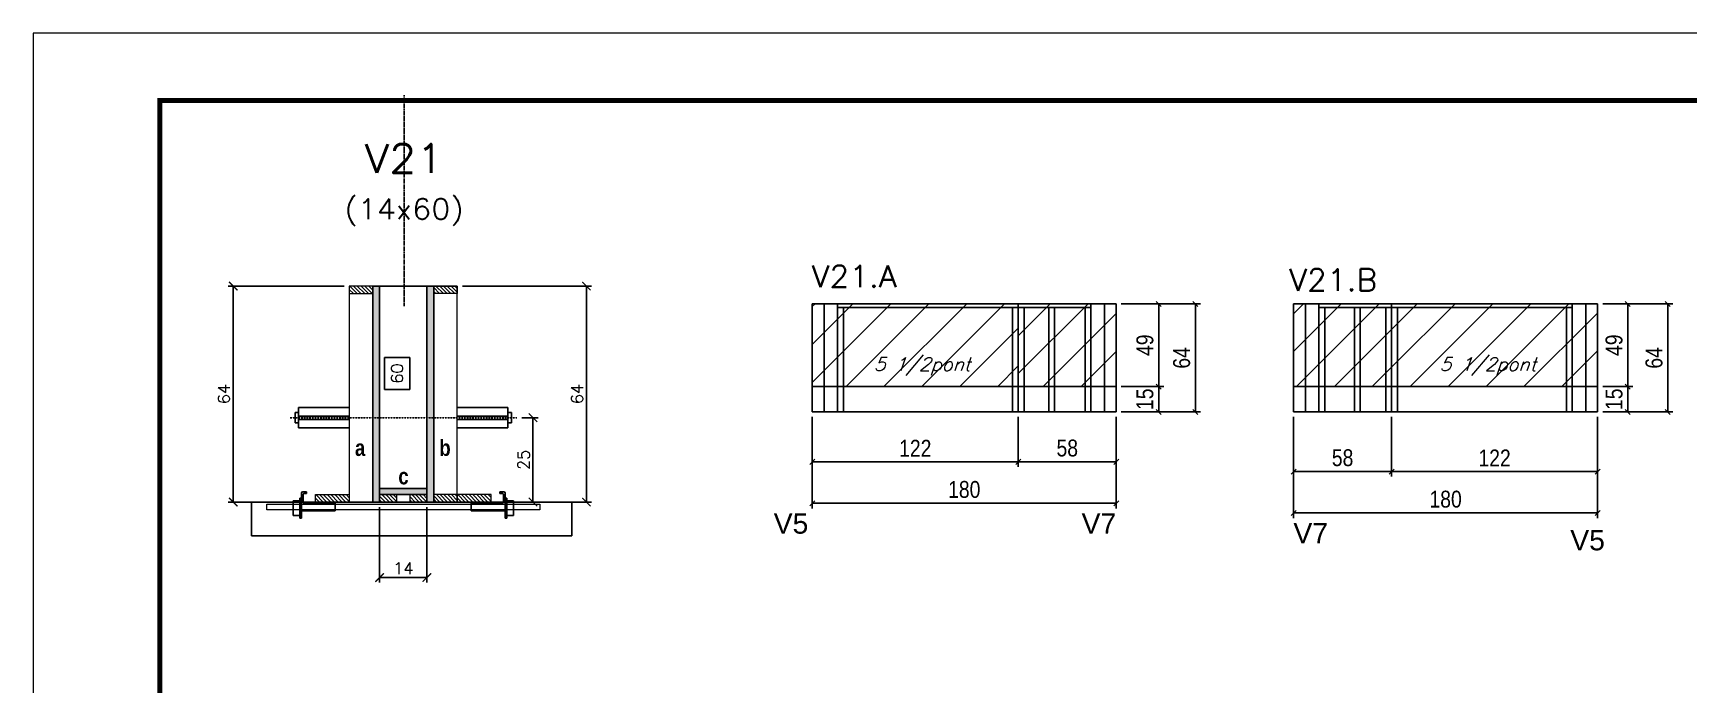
# Model space of a CAD drawing. Extents: x -10448 to -1189, y -11772 to 17235.
# Drawn here: x -7265 to -6284, y 9567 to 9953 of the extents above; entities that cross this region are included whole.
import ezdxf
from ezdxf.enums import TextEntityAlignment as Align

# ---------------------------------------------------------------- set-up
doc = ezdxf.new("R2010")
doc.units = 0
doc.linetypes.add('DASHED', pattern=[0.75, 0.5, -0.25])
doc.linetypes.add('HIDDEN', pattern=[0.375, 0.25, -0.125])
for name, color, linetype in [('5', 5, 'Continuous'), ('barrote', 251, 'Continuous'), ('COTA', 241, 'Continuous'), ('Cota Seção (2x)', 4, 'Continuous'), ('detalhes', 4, 'Continuous'), ('Painéis', 200, 'Continuous'), ('presilha', 1, 'Continuous'), ('SARR_2.2x7', 40, 'Continuous'), ('SARR_3.5x7', 81, 'Continuous'), ('TENSOR', 3, 'Continuous'), ('texto', 7, 'Continuous'), ('Texto de Titulo', 7, 'Continuous'), ('Texto Qtd Sarr', 242, 'Continuous')]:
    doc.layers.add(name, color=color, linetype=linetype)
for name, color, linetype, lineweight in [('CONCRETO', 251, 'Continuous', 25), ('Folhas', 255, 'Continuous', 9), ('Hachura', 251, 'Continuous', 9), ('Madeira', 126, 'Continuous', 18), ('SARRAFO DE PRESSAO', 251, 'DASHED', 9), ('SCO-___-LAJ', 2, 'Continuous', 0), ('Texto Seção', 7, 'Continuous', 15)]:
    doc.layers.add(name, color=color, linetype=linetype, lineweight=lineweight)
doc.styles.add('COTA TECNICA', font='techl___.ttf', dxfattribs={"height": 10})
doc.styles.add('REGUA-120', font='ROMANS.shx', dxfattribs={"height": 15})
doc.styles.add('Romans', font='romans.shx')
doc.styles.get("Standard").update_dxf_attribs({"font": 'arial.ttf'})
doc.styles.add('TECNICA', font='techb___.ttf', dxfattribs={"height": 10})
doc.dimstyles.new('Cota Seção (2x)', dxfattribs={"dimtxt": 7, "dimasz": 5, "dimexe": 3, "dimexo": 3, "dimgap": 2, "dimtad": 3, "dimdec": 1, "dimlfac": 0.5, "dimzin": 12, "dimdsep": 46, "dimtxsty": 'Romans', "dimblk": 'ARCHTICK', "dimcen": 0, "dimclrd": 4, "dimclre": 4, "dimclrt": 1, "dimadec": 1, "dimazin": 3, "dimtfac": 1, "dimtdec": 1, "dimtmove": 0, "dimatfit": 3, "dimldrblk": 'OBLIQUE', "dimfxl": 1, "dimtolj": 1, "dimtzin": 12, "dimarcsym": 0})
doc.dimstyles.new('Cota Seção interna', dxfattribs={"dimtxt": 7, "dimasz": 6, "dimexe": 0.18, "dimexo": 2, "dimgap": -4, "dimtad": 3, "dimdec": 1, "dimlfac": 0.5, "dimzin": 12, "dimdsep": 46, "dimtxsty": 'Romans', "dimblk": 'ARCHTICK', "dimcen": 0.09, "dimse1": 1, "dimse2": 1, "dimsd1": 1, "dimsd2": 1, "dimclrd": 180, "dimclre": 5, "dimclrt": 1, "dimadec": 0, "dimazin": 3, "dimtfac": 1, "dimtdec": 1, "dimtofl": 0, "dimtmove": 0, "dimatfit": 3, "dimldrblk": 'ARCHTICK', "dimfxl": 1, "dimtolj": 1, "dimtzin": 0, "dimarcsym": 0})
doc.dimstyles.new('PAINEL', dxfattribs={"dimtxt": 10, "dimasz": 3, "dimexe": 3, "dimexo": 3, "dimgap": 3, "dimtad": 1, "dimdec": 1, "dimzin": 12, "dimdsep": 46, "dimtxsty": 'COTA TECNICA', "dimblk1": 'OBLIQUE', "dimblk2": 'OBLIQUE', "dimsah": 1, "dimcen": 0.9, "dimclrd": 4, "dimclre": 4, "dimclrt": 240, "dimadec": 1, "dimazin": 3, "dimtfac": 1, "dimtdec": 1, "dimtmove": 0, "dimatfit": 3, "dimfxl": 1, "dimtolj": 1, "dimtzin": 12, "dimarcsym": 0})
pattern_1 = [(45, (-136499.044, -14900.686), (-11.2253202, 11.2253202), [])]

# ---------------------------------------------------------------- blocks, each defined once
blk = doc.blocks.new('9999999999')
at = {"layer": 'Folhas'}
blk.add_lwpolyline([(98138.98, 34190.21), (99623.98, 34190.21), (99623.98, 35240.21), (98138.98, 35240.21)], close=True, dxfattribs=at)
at = {"layer": 'Folhas', "color": 30, "const_width": 3}
blk.add_lwpolyline([(98213.98, 34230.21), (99583.98, 34230.21), (99583.98, 35200.21), (98213.98, 35200.21)], close=True, dxfattribs=at)
blk = doc.blocks.new('_ArchTick')
at = {"color": 0, "linetype": 'ByBlock', "const_width": 0.15}
blk.add_lwpolyline([(-0.5, -0.5), (0.5, 0.5)], dxfattribs=at)
blk = doc.blocks.new('*D825')
at = {"layer": 'COTA', "color": 4, "lineweight": -2, "transparency": 16777216}
for p, q in [((-7080.59, 9802.87), (-7149.26, 9802.87)), ((-7146.26, 9674.87), (-7146.26, 9802.87)), ((-7100.59, 9674.87), (-7149.26, 9674.87))]:
    blk.add_line(p, q, dxfattribs=at)
at = {"layer": 'Defpoints', "color": 0, "transparency": 16777216}
for p in [(-7146.26, 9802.87), (-7077.59, 9802.87), (-7097.59, 9674.87)]:
    blk.add_point(p, dxfattribs=at)
at = {"layer": 'COTA', "color": 4, "lineweight": -2, "transparency": 16777216, "xscale": 5, "yscale": 5, "zscale": 5}
for p, rotation in [((-7146.26, 9802.87), 90), ((-7146.26, 9674.87), 270)]:
    blk.add_blockref('_ArchTick', p, dxfattribs=dict(at, rotation=rotation))
at = {"layer": 'COTA', "color": 1, "transparency": 16777216, "insert": (-7151.76, 9738.87), "char_height": 7, "attachment_point": 5, "rotation": 90, "style": 'Romans'}
blk.add_mtext('\\A1;64', dxfattribs=at)
blk = doc.blocks.new('_Oblique')
at = {"color": 0, "linetype": 'ByBlock', "lineweight": -2}
blk.add_line((-0.5, -0.5), (0.5, 0.5), dxfattribs=at)
blk = doc.blocks.new('*D826')
at = {"layer": 'Cota Seção (2x)', "color": 180, "lineweight": -2, "transparency": 16777216}
for p, q in [((-7041.78, 9760.52), (-7056.78, 9760.52)), ((-7056.78, 9760.52), (-7056.78, 9741.52)), ((-7041.78, 9741.52), (-7041.78, 9760.52)), ((-7056.78, 9741.52), (-7041.78, 9741.52))]:
    blk.add_line(p, q, dxfattribs=at)
at = {"layer": 'Defpoints', "color": 0, "transparency": 16777216}
for p in [(-7059.59, 9802.87), (-7037.78, 9802.87), (-7059.59, 9682.87)]:
    blk.add_point(p, dxfattribs=at)
at = {"layer": 'Cota Seção (2x)', "color": 1, "transparency": 16777216, "insert": (-7049.28, 9751.02), "char_height": 7, "attachment_point": 5, "rotation": 90, "style": 'Romans'}
blk.add_mtext('\\A1;60', dxfattribs=at)
blk = doc.blocks.new('*D827')
at = {"layer": 'COTA', "color": 4, "lineweight": -2, "transparency": 16777216}
for p, q in [((-7010.59, 9802.87), (-6934.14, 9802.87)), ((-6937.14, 9802.87), (-6937.14, 9674.87)), ((-6990.59, 9674.87), (-6934.14, 9674.87))]:
    blk.add_line(p, q, dxfattribs=at)
at = {"layer": 'Defpoints', "color": 0, "transparency": 16777216}
for p in [(-7013.59, 9802.87), (-6993.59, 9674.87), (-6937.14, 9674.87)]:
    blk.add_point(p, dxfattribs=at)
at = {"layer": 'COTA', "color": 4, "lineweight": -2, "transparency": 16777216, "xscale": 5, "yscale": 5, "zscale": 5}
for p, rotation in [((-6937.14, 9802.87), 90), ((-6937.14, 9674.87), 270)]:
    blk.add_blockref('_ArchTick', p, dxfattribs=dict(at, rotation=rotation))
at = {"layer": 'COTA', "color": 1, "transparency": 16777216, "insert": (-6942.64, 9738.87), "char_height": 7, "attachment_point": 5, "rotation": 90, "style": 'Romans'}
blk.add_mtext('\\A1;64', dxfattribs=at)
blk = doc.blocks.new('PRESILHA METÁLICA 1')
at = {"layer": 'presilha'}
for p, q in [((6, 15.5), (7.5, 15.5)), ((6, -2.5), (6, 15.5)), ((7.5, 10.6), (7.5, 19.9)), ((7.5, 15.5), (7.5, -2.5)), ((12, 21), (8.6, 21)), ((9, 11.6), (9, 18.9)), ((12, 19.5), (9.6, 19.5)), ((12, 21), (12, 19.5)), ((0, 13), (6, 13)), ((0, 13), (0, 0)), ((6, 0), (0, 0)), ((6, 13), (6, 0)), ((37.5, 4.1), (7.5, 4.1)), ((37.5, 11), (9.6, 11)), ((37.5, 11), (37.5, 4.1)), ((7.5, -2.5), (6, -2.5))]:
    blk.add_line(p, q, dxfattribs=at)
for centre, radius, start, end in [((8.6, 19.9), 1.14, 90, 180), ((9.6, 18.9), 0.57, 90, 180), ((9.6, 11.6), 0.57, 180, 270)]:
    blk.add_arc(centre, radius, start, end, dxfattribs=at)
blk = doc.blocks.new('*D828')
at = {"layer": 'COTA', "color": 4, "lineweight": -2, "transparency": 16777216}
for p, q in [((-7059.59, 9671.87), (-7059.59, 9627.14)), ((-7031.59, 9671.87), (-7031.59, 9627.14)), ((-7059.59, 9630.14), (-7031.59, 9630.14))]:
    blk.add_line(p, q, dxfattribs=at)
at = {"layer": 'Defpoints', "color": 0, "transparency": 16777216}
for p in [(-7059.59, 9674.87), (-7031.59, 9674.87), (-7031.59, 9630.14)]:
    blk.add_point(p, dxfattribs=at)
at = {"layer": 'COTA', "color": 4, "lineweight": -2, "transparency": 16777216, "xscale": 5, "yscale": 5, "zscale": 5, "rotation": 180}
blk.add_blockref('_ArchTick', (-7059.59, 9630.14), dxfattribs=at)
at = {"layer": 'COTA', "color": 4, "lineweight": -2, "transparency": 16777216, "xscale": 5, "yscale": 5, "zscale": 5}
blk.add_blockref('_ArchTick', (-7031.59, 9630.14), dxfattribs=at)
at = {"layer": 'COTA', "color": 1, "transparency": 16777216, "insert": (-7045.59, 9635.64), "char_height": 7, "attachment_point": 5, "style": 'Romans'}
blk.add_mtext('\\A1;14', dxfattribs=at)
blk = doc.blocks.new('*D837')
at = {"layer": 'COTA', "color": 4, "lineweight": -2, "transparency": 16777216}
for p, q in [((-6975.29, 9724.86), (-6965.79, 9724.86)), ((-6968.79, 9724.86), (-6968.79, 9674.87)), ((-6990.59, 9674.87), (-6965.79, 9674.87))]:
    blk.add_line(p, q, dxfattribs=at)
at = {"layer": 'Defpoints', "color": 0, "transparency": 16777216}
for p in [(-6978.29, 9724.86), (-6993.59, 9674.87), (-6968.79, 9674.87)]:
    blk.add_point(p, dxfattribs=at)
at = {"layer": 'COTA', "color": 4, "lineweight": -2, "transparency": 16777216, "xscale": 5, "yscale": 5, "zscale": 5}
for p, rotation in [((-6968.79, 9724.86), 90), ((-6968.79, 9674.87), 270)]:
    blk.add_blockref('_ArchTick', p, dxfattribs=dict(at, rotation=rotation))
at = {"layer": 'COTA', "color": 1, "transparency": 16777216, "insert": (-6974.29, 9699.86), "char_height": 7, "attachment_point": 5, "rotation": 90, "style": 'Romans'}
blk.add_mtext('\\A1;25', dxfattribs=at)
blk = doc.blocks.new('titulo1')
at = {"layer": 'Defpoints', "color": 252, "linetype": 'HIDDEN', "ltscale": 2}
blk.add_line((0, 0), (0, 125), dxfattribs=at)
at = {"layer": 'Defpoints', "style": 'Romans', "oblique": 15}
blk.add_attdef('FOLHA', text='', height=10, dxfattribs=at).set_placement((0, 15.58), align=Align.MIDDLE_CENTER)
at = {"layer": 'Texto Qtd Sarr', "color": 3, "style": 'Romans', "oblique": 15}
for tag, height, p in [('TITULO', 17, (0, 71.45)), ('SEÇÃO', 12, (0, 41.55))]:
    blk.add_attdef(tag, text='', height=height, dxfattribs=at).set_placement(p, align=Align.MIDDLE_CENTER)
blk = doc.blocks.new('*D829')
at = {"layer": 'COTA', "color": 4, "linetype": 'ByBlock', "lineweight": -2, "transparency": 16777216}
for p, q in [((-6803.39, 9725.3), (-6803.39, 9695.69)), ((-6681.39, 9725.3), (-6681.39, 9695.69)), ((-6803.39, 9698.69), (-6681.39, 9698.69))]:
    blk.add_line(p, q, dxfattribs=at)
at = {"layer": 'Defpoints', "color": 0, "linetype": 'ByBlock', "transparency": 16777216}
for p in [(-6803.39, 9728.3), (-6681.39, 9728.3), (-6681.39, 9698.69)]:
    blk.add_point(p, dxfattribs=at)
at = {"layer": 'COTA', "color": 4, "linetype": 'ByBlock', "lineweight": -2, "transparency": 16777216, "xscale": 3, "yscale": 3, "zscale": 3, "rotation": 180}
blk.add_blockref('_Oblique', (-6803.39, 9698.69), dxfattribs=at)
at = {"layer": 'COTA', "color": 4, "linetype": 'ByBlock', "lineweight": -2, "transparency": 16777216, "xscale": 3, "yscale": 3, "zscale": 3}
blk.add_blockref('_Oblique', (-6681.39, 9698.69), dxfattribs=at)
at = {"layer": 'COTA', "color": 240, "linetype": 'ByBlock', "transparency": 16777216, "insert": (-6742.39, 9706.75), "char_height": 10, "attachment_point": 5, "style": 'COTA TECNICA'}
blk.add_mtext('\\A1;122', dxfattribs=at)
blk = doc.blocks.new('*D830')
at = {"layer": 'COTA', "color": 4, "linetype": 'ByBlock', "lineweight": -2, "transparency": 16777216}
for p, q in [((-6681.39, 9725.3), (-6681.39, 9695.69)), ((-6623.39, 9725.3), (-6623.39, 9695.69)), ((-6681.39, 9698.69), (-6623.39, 9698.69))]:
    blk.add_line(p, q, dxfattribs=at)
at = {"layer": 'Defpoints', "color": 0, "linetype": 'ByBlock', "transparency": 16777216}
for p in [(-6681.39, 9728.3), (-6623.39, 9728.3), (-6623.39, 9698.69)]:
    blk.add_point(p, dxfattribs=at)
at = {"layer": 'COTA', "color": 4, "linetype": 'ByBlock', "lineweight": -2, "transparency": 16777216, "xscale": 3, "yscale": 3, "zscale": 3, "rotation": 180}
blk.add_blockref('_Oblique', (-6681.39, 9698.69), dxfattribs=at)
at = {"layer": 'COTA', "color": 4, "linetype": 'ByBlock', "lineweight": -2, "transparency": 16777216, "xscale": 3, "yscale": 3, "zscale": 3}
blk.add_blockref('_Oblique', (-6623.39, 9698.69), dxfattribs=at)
at = {"layer": 'COTA', "color": 240, "linetype": 'ByBlock', "transparency": 16777216, "insert": (-6652.39, 9706.82), "char_height": 10, "attachment_point": 5, "style": 'COTA TECNICA'}
blk.add_mtext('\\A1;58', dxfattribs=at)
blk = doc.blocks.new('*D831')
at = {"layer": 'COTA', "color": 4, "linetype": 'ByBlock', "lineweight": -2, "transparency": 16777216}
for p, q in [((-6803.39, 9725.3), (-6803.39, 9671.14)), ((-6623.39, 9725.3), (-6623.39, 9671.14)), ((-6803.39, 9674.14), (-6623.39, 9674.14))]:
    blk.add_line(p, q, dxfattribs=at)
at = {"layer": 'Defpoints', "color": 0, "linetype": 'ByBlock', "transparency": 16777216}
for p in [(-6803.39, 9728.3), (-6623.39, 9728.3), (-6623.39, 9674.14)]:
    blk.add_point(p, dxfattribs=at)
at = {"layer": 'COTA', "color": 4, "linetype": 'ByBlock', "lineweight": -2, "transparency": 16777216, "xscale": 3, "yscale": 3, "zscale": 3, "rotation": 180}
blk.add_blockref('_Oblique', (-6803.39, 9674.14), dxfattribs=at)
at = {"layer": 'COTA', "color": 4, "linetype": 'ByBlock', "lineweight": -2, "transparency": 16777216, "xscale": 3, "yscale": 3, "zscale": 3}
blk.add_blockref('_Oblique', (-6623.39, 9674.14), dxfattribs=at)
at = {"layer": 'COTA', "color": 240, "linetype": 'ByBlock', "transparency": 16777216, "insert": (-6713.39, 9682.27), "char_height": 10, "attachment_point": 5, "style": 'COTA TECNICA'}
blk.add_mtext('\\A1;180', dxfattribs=at)
blk = doc.blocks.new('*D832')
at = {"layer": 'COTA', "color": 4, "linetype": 'ByBlock', "lineweight": -2, "transparency": 16777216}
for p, q in [((-6620.39, 9792.3), (-6595.27, 9792.3)), ((-6598.27, 9743.3), (-6598.27, 9792.3)), ((-6620.39, 9743.3), (-6595.27, 9743.3))]:
    blk.add_line(p, q, dxfattribs=at)
at = {"layer": 'Defpoints', "color": 0, "linetype": 'ByBlock', "transparency": 16777216}
for p in [(-6623.39, 9792.3), (-6598.27, 9792.3), (-6623.39, 9743.3)]:
    blk.add_point(p, dxfattribs=at)
at = {"layer": 'COTA', "color": 4, "linetype": 'ByBlock', "lineweight": -2, "transparency": 16777216, "xscale": 3, "yscale": 3, "zscale": 3}
for p, rotation in [((-6598.27, 9792.3), 90), ((-6598.27, 9743.3), 270)]:
    blk.add_blockref('_Oblique', p, dxfattribs=dict(at, rotation=rotation))
at = {"layer": 'COTA', "color": 240, "linetype": 'ByBlock', "transparency": 16777216, "insert": (-6606.37, 9767.8), "char_height": 10, "attachment_point": 5, "rotation": 90, "style": 'COTA TECNICA'}
blk.add_mtext('\\A1;49', dxfattribs=at)
blk = doc.blocks.new('*D833')
at = {"layer": 'COTA', "color": 4, "linetype": 'ByBlock', "lineweight": -2, "transparency": 16777216}
for p, q in [((-6460.35, 9725.3), (-6460.35, 9689.95)), ((-6338.35, 9725.3), (-6338.35, 9689.95)), ((-6338.35, 9692.95), (-6460.35, 9692.95))]:
    blk.add_line(p, q, dxfattribs=at)
at = {"layer": 'Defpoints', "color": 0, "linetype": 'ByBlock', "transparency": 16777216}
for p in [(-6460.35, 9728.3), (-6338.35, 9728.3), (-6460.35, 9692.95)]:
    blk.add_point(p, dxfattribs=at)
at = {"layer": 'COTA', "color": 4, "linetype": 'ByBlock', "lineweight": -2, "transparency": 16777216, "xscale": 3, "yscale": 3, "zscale": 3, "rotation": 180}
blk.add_blockref('_Oblique', (-6460.35, 9692.95), dxfattribs=at)
at = {"layer": 'COTA', "color": 4, "linetype": 'ByBlock', "lineweight": -2, "transparency": 16777216, "xscale": 3, "yscale": 3, "zscale": 3}
blk.add_blockref('_Oblique', (-6338.35, 9692.95), dxfattribs=at)
at = {"layer": 'COTA', "color": 240, "linetype": 'ByBlock', "transparency": 16777216, "insert": (-6399.35, 9701), "char_height": 10, "attachment_point": 5, "style": 'COTA TECNICA'}
blk.add_mtext('\\A1;122', dxfattribs=at)
blk = doc.blocks.new('*D834')
at = {"layer": 'COTA', "color": 4, "linetype": 'ByBlock', "lineweight": -2, "transparency": 16777216}
for p, q in [((-6518.35, 9725.3), (-6518.35, 9689.95)), ((-6460.35, 9725.3), (-6460.35, 9689.95)), ((-6460.35, 9692.95), (-6518.35, 9692.95))]:
    blk.add_line(p, q, dxfattribs=at)
at = {"layer": 'Defpoints', "color": 0, "linetype": 'ByBlock', "transparency": 16777216}
for p in [(-6518.35, 9728.3), (-6460.35, 9728.3), (-6518.35, 9692.95)]:
    blk.add_point(p, dxfattribs=at)
at = {"layer": 'COTA', "color": 4, "linetype": 'ByBlock', "lineweight": -2, "transparency": 16777216, "xscale": 3, "yscale": 3, "zscale": 3, "rotation": 180}
blk.add_blockref('_Oblique', (-6518.35, 9692.95), dxfattribs=at)
at = {"layer": 'COTA', "color": 4, "linetype": 'ByBlock', "lineweight": -2, "transparency": 16777216, "xscale": 3, "yscale": 3, "zscale": 3}
blk.add_blockref('_Oblique', (-6460.35, 9692.95), dxfattribs=at)
at = {"layer": 'COTA', "color": 240, "linetype": 'ByBlock', "transparency": 16777216, "insert": (-6489.35, 9701.08), "char_height": 10, "attachment_point": 5, "style": 'COTA TECNICA'}
blk.add_mtext('\\A1;58', dxfattribs=at)
blk = doc.blocks.new('*D835')
at = {"layer": 'COTA', "color": 4, "linetype": 'ByBlock', "lineweight": -2, "transparency": 16777216}
for p, q in [((-6518.35, 9725.3), (-6518.35, 9665.4)), ((-6338.35, 9725.3), (-6338.35, 9665.4)), ((-6338.35, 9668.4), (-6518.35, 9668.4))]:
    blk.add_line(p, q, dxfattribs=at)
at = {"layer": 'Defpoints', "color": 0, "linetype": 'ByBlock', "transparency": 16777216}
for p in [(-6518.35, 9728.3), (-6338.35, 9728.3), (-6518.35, 9668.4)]:
    blk.add_point(p, dxfattribs=at)
at = {"layer": 'COTA', "color": 4, "linetype": 'ByBlock', "lineweight": -2, "transparency": 16777216, "xscale": 3, "yscale": 3, "zscale": 3, "rotation": 180}
blk.add_blockref('_Oblique', (-6518.35, 9668.4), dxfattribs=at)
at = {"layer": 'COTA', "color": 4, "linetype": 'ByBlock', "lineweight": -2, "transparency": 16777216, "xscale": 3, "yscale": 3, "zscale": 3}
blk.add_blockref('_Oblique', (-6338.35, 9668.4), dxfattribs=at)
at = {"layer": 'COTA', "color": 240, "linetype": 'ByBlock', "transparency": 16777216, "insert": (-6428.35, 9676.52), "char_height": 10, "attachment_point": 5, "style": 'COTA TECNICA'}
blk.add_mtext('\\A1;180', dxfattribs=at)
blk = doc.blocks.new('*D836')
at = {"layer": 'COTA', "color": 4, "linetype": 'ByBlock', "lineweight": -2, "transparency": 16777216}
for p, q in [((-6335.35, 9792.3), (-6317.48, 9792.3)), ((-6320.48, 9792.3), (-6320.48, 9743.3)), ((-6335.35, 9743.3), (-6317.48, 9743.3))]:
    blk.add_line(p, q, dxfattribs=at)
at = {"layer": 'Defpoints', "color": 0, "linetype": 'ByBlock', "transparency": 16777216}
for p in [(-6338.35, 9792.3), (-6338.35, 9743.3), (-6320.48, 9743.3)]:
    blk.add_point(p, dxfattribs=at)
at = {"layer": 'COTA', "color": 4, "linetype": 'ByBlock', "lineweight": -2, "transparency": 16777216, "xscale": 3, "yscale": 3, "zscale": 3}
for p, rotation in [((-6320.48, 9792.3), 90), ((-6320.48, 9743.3), 270)]:
    blk.add_blockref('_Oblique', p, dxfattribs=dict(at, rotation=rotation))
at = {"layer": 'COTA', "color": 240, "linetype": 'ByBlock', "transparency": 16777216, "insert": (-6328.58, 9767.8), "char_height": 10, "attachment_point": 5, "rotation": 90, "style": 'COTA TECNICA'}
blk.add_mtext('\\A1;49', dxfattribs=at)
blk = doc.blocks.new('*D838')
at = {"layer": 'COTA', "color": 4, "lineweight": -2, "transparency": 16777216}
for p, q in [((-6620.39, 9743.3), (-6595.27, 9743.3)), ((-6598.27, 9743.3), (-6598.27, 9728.3)), ((-6620.39, 9728.3), (-6595.27, 9728.3))]:
    blk.add_line(p, q, dxfattribs=at)
at = {"layer": 'Defpoints', "color": 0, "transparency": 16777216}
for p in [(-6623.39, 9743.3), (-6623.39, 9728.3), (-6598.27, 9728.3)]:
    blk.add_point(p, dxfattribs=at)
at = {"layer": 'COTA', "color": 4, "lineweight": -2, "transparency": 16777216, "xscale": 3, "yscale": 3, "zscale": 3}
for p, rotation in [((-6598.27, 9743.3), 90), ((-6598.27, 9728.3), 270)]:
    blk.add_blockref('_Oblique', p, dxfattribs=dict(at, rotation=rotation))
at = {"layer": 'COTA', "color": 240, "transparency": 16777216, "insert": (-6606.38, 9735.8), "char_height": 10, "attachment_point": 5, "rotation": 90, "style": 'COTA TECNICA'}
blk.add_mtext('\\A1;15', dxfattribs=at)
blk = doc.blocks.new('*D839')
at = {"layer": 'COTA', "color": 4, "lineweight": -2, "transparency": 16777216}
for p, q in [((-6620.39, 9792.3), (-6573.52, 9792.3)), ((-6576.52, 9792.3), (-6576.52, 9728.3)), ((-6620.39, 9728.3), (-6573.52, 9728.3))]:
    blk.add_line(p, q, dxfattribs=at)
at = {"layer": 'Defpoints', "color": 0, "transparency": 16777216}
for p in [(-6623.39, 9792.3), (-6623.39, 9728.3), (-6576.52, 9728.3)]:
    blk.add_point(p, dxfattribs=at)
at = {"layer": 'COTA', "color": 4, "lineweight": -2, "transparency": 16777216, "xscale": 3, "yscale": 3, "zscale": 3}
for p, rotation in [((-6576.52, 9792.3), 90), ((-6576.52, 9728.3), 270)]:
    blk.add_blockref('_Oblique', p, dxfattribs=dict(at, rotation=rotation))
at = {"layer": 'COTA', "color": 240, "transparency": 16777216, "insert": (-6584.62, 9760.3), "char_height": 10, "attachment_point": 5, "rotation": 90, "style": 'COTA TECNICA'}
blk.add_mtext('\\A1;64', dxfattribs=at)
blk = doc.blocks.new('*D840')
at = {"layer": 'COTA', "color": 4, "lineweight": -2, "transparency": 16777216}
for p, q in [((-6335.35, 9743.3), (-6317.48, 9743.3)), ((-6320.48, 9743.3), (-6320.48, 9728.3)), ((-6335.35, 9728.3), (-6317.48, 9728.3))]:
    blk.add_line(p, q, dxfattribs=at)
at = {"layer": 'Defpoints', "color": 0, "transparency": 16777216}
for p in [(-6338.35, 9743.3), (-6338.35, 9728.3), (-6320.48, 9728.3)]:
    blk.add_point(p, dxfattribs=at)
at = {"layer": 'COTA', "color": 4, "lineweight": -2, "transparency": 16777216, "xscale": 3, "yscale": 3, "zscale": 3}
for p, rotation in [((-6320.48, 9743.3), 90), ((-6320.48, 9728.3), 270)]:
    blk.add_blockref('_Oblique', p, dxfattribs=dict(at, rotation=rotation))
at = {"layer": 'COTA', "color": 240, "transparency": 16777216, "insert": (-6328.59, 9735.8), "char_height": 10, "attachment_point": 5, "rotation": 90, "style": 'COTA TECNICA'}
blk.add_mtext('\\A1;15', dxfattribs=at)
blk = doc.blocks.new('*D841')
at = {"layer": 'COTA', "color": 4, "lineweight": -2, "transparency": 16777216}
for p, q in [((-6335.35, 9792.3), (-6293.81, 9792.3)), ((-6296.81, 9792.3), (-6296.81, 9728.3)), ((-6335.35, 9728.3), (-6293.81, 9728.3))]:
    blk.add_line(p, q, dxfattribs=at)
at = {"layer": 'Defpoints', "color": 0, "transparency": 16777216}
for p in [(-6338.35, 9792.3), (-6338.35, 9728.3), (-6296.81, 9728.3)]:
    blk.add_point(p, dxfattribs=at)
at = {"layer": 'COTA', "color": 4, "lineweight": -2, "transparency": 16777216, "xscale": 3, "yscale": 3, "zscale": 3}
for p, rotation in [((-6296.81, 9792.3), 90), ((-6296.81, 9728.3), 270)]:
    blk.add_blockref('_Oblique', p, dxfattribs=dict(at, rotation=rotation))
at = {"layer": 'COTA', "color": 240, "transparency": 16777216, "insert": (-6304.91, 9760.3), "char_height": 10, "attachment_point": 5, "rotation": 90, "style": 'COTA TECNICA'}
blk.add_mtext('\\A1;64', dxfattribs=at)

msp = doc.modelspace()

# ---------------------------------------------------------------- hatches: boundary and pattern name
at = {"layer": 'Hachura'}
h = msp.add_hatch(dxfattribs=at)
h.set_pattern_fill('ANSI31', color=256, scale=0.5, angle=90, style=0)
h.set_pattern_definition([(135, (-30310.2141, 18106.1099), (-1.12253202, -1.12253202), [])])
h.paths.add_polyline_path([(-7077.59, 9802.87), (-7077.59, 9798.47), (-7063.59, 9798.47), (-7063.59, 9802.87)])
h = msp.add_hatch(color=256, dxfattribs=at)
h.dxf.hatch_style = 1
h.paths.add_polyline_path([(-7063.59, 9802.87), (-7059.59, 9802.87), (-7059.59, 9674.87), (-7063.59, 9674.87)])
h = msp.add_hatch(color=256, dxfattribs=at)
h.dxf.hatch_style = 1
h.paths.add_polyline_path([(-7027.59, 9802.87), (-7031.59, 9802.87), (-7031.59, 9674.87), (-7027.59, 9674.87)])
h = msp.add_hatch(dxfattribs=at)
h.set_pattern_fill('ANSI31', color=256, scale=0.5, angle=270, style=0)
h.set_pattern_definition([(315, (15659.0263, 1317.6224), (1.12253202, 1.12253202), [])])
h.paths.add_polyline_path([(-7013.59, 9802.87), (-7013.59, 9798.47), (-7027.59, 9798.47), (-7027.59, 9802.87)])
at = {"layer": 'Hachura', "linetype": 'ByBlock'}
h = msp.add_hatch(dxfattribs=at)
h.set_pattern_fill('ANSI31', color=256, scale=5)
h.set_pattern_definition([(45, (-136429.037, -14900.686), (-11.2253202, 11.2253202), [])])
h.paths.add_polyline_path([(-6803.39, 9792.3), (-6803.39, 9743.3), (-6681.39, 9743.3), (-6681.39, 9792.3)])
h = msp.add_hatch(dxfattribs=at)
h.set_pattern_fill('ANSI31', color=256, scale=5)
h.set_pattern_definition([(45, (-136424.537, -14900.686), (-11.2253202, 11.2253202), [])])
h.paths.add_polyline_path([(-6623.39, 9792.3), (-6681.39, 9792.3), (-6681.39, 9743.3), (-6623.39, 9743.3)])
h = msp.add_hatch(dxfattribs=at)
h.set_pattern_fill('ANSI31', color=256, scale=5)
h.set_pattern_definition(pattern_1)
h.paths.add_polyline_path([(-6460.35, 9792.3), (-6518.35, 9792.3), (-6518.35, 9743.3), (-6460.35, 9743.3)])
h = msp.add_hatch(dxfattribs=at)
h.set_pattern_fill('ANSI31', color=256, scale=5)
h.set_pattern_definition(pattern_1)
h.paths.add_polyline_path([(-6338.35, 9792.3), (-6460.35, 9792.3), (-6460.35, 9743.3), (-6338.35, 9743.3)])
at = {"layer": 'Hachura'}
h = msp.add_hatch(dxfattribs=at)
h.set_pattern_fill('ANSI31', color=256, scale=0.5, angle=270, style=0)
h.set_pattern_definition([(315, (15505.0263, 1445.2224), (1.12253202, 1.12253202), [])])
h.paths.add_polyline_path([(-7097.59, 9674.87), (-7097.59, 9679.27), (-7077.59, 9679.27), (-7077.59, 9674.87)])
h = msp.add_hatch(color=256, dxfattribs=at)
h.dxf.hatch_style = 1
h.paths.add_polyline_path([(-7059.59, 9679.27), (-7059.59, 9682.87), (-7031.59, 9682.87), (-7031.59, 9679.27)])
h = msp.add_hatch(dxfattribs=at)
h.set_pattern_fill('ANSI31', color=256, scale=0.5, angle=270, style=0)
h.set_pattern_definition([(315, (15515.0263, 1445.2224), (1.12253202, 1.12253202), [])])
h.paths.add_polyline_path([(-7059.59, 9674.87), (-7059.59, 9679.27), (-7049.59, 9679.27), (-7049.59, 9674.87)])
h = msp.add_hatch(dxfattribs=at)
h.set_pattern_fill('ANSI31', color=256, scale=0.5, angle=270, style=0)
h.set_pattern_definition([(315, (15481.0263, 1445.2224), (1.12253202, 1.12253202), [])])
h.paths.add_polyline_path([(-7041.59, 9674.87), (-7041.59, 9679.27), (-7031.59, 9679.27), (-7031.59, 9674.87)])
h = msp.add_hatch(dxfattribs=at)
h.set_pattern_fill('ANSI31', color=256, scale=0.5, angle=270, style=0)
h.set_pattern_definition([(315, (15659.0263, 1371.6224), (1.12253202, 1.12253202), [])])
h.paths.add_polyline_path([(-7013.59, 9674.87), (-7013.59, 9679.27), (-7027.59, 9679.27), (-7027.59, 9674.87)])
h = msp.add_hatch(dxfattribs=at)
h.set_pattern_fill('ANSI31', color=256, scale=0.5, angle=270, style=0)
h.set_pattern_definition([(315, (15515.0263, 1445.2224), (1.12253202, 1.12253202), [])])
h.paths.add_polyline_path([(-6993.59, 9674.87), (-6993.59, 9679.27), (-7013.59, 9679.27), (-7013.59, 9674.87)])

# ---------------------------------------------------------------- linework, layer by layer
at = {"ltscale": 3}
for p, q in [((-7109.59, 9727.86), (-7109.59, 9721.86)), ((-7107.59, 9727.86), (-7109.59, 9727.86)), ((-7107.59, 9730.86), (-7107.59, 9718.86)), ((-7107.59, 9730.86), (-7077.59, 9730.86)), ((-6983.59, 9730.86), (-7013.59, 9730.86)), ((-6983.59, 9730.86), (-6983.59, 9718.86)), ((-6981.59, 9727.86), (-6983.59, 9727.86)), ((-6981.59, 9727.86), (-6981.59, 9721.86)), ((-7107.59, 9721.86), (-7109.59, 9721.86)), ((-7077.59, 9725.86), (-7107.59, 9725.86)), ((-7077.59, 9723.86), (-7107.59, 9723.86)), ((-7107.59, 9718.86), (-7077.59, 9718.86)), ((-7013.59, 9725.86), (-6983.59, 9725.86)), ((-7013.59, 9723.86), (-6983.59, 9723.86)), ((-6983.59, 9718.86), (-7013.59, 9718.86)), ((-6983.59, 9721.86), (-6981.59, 9721.86))]:
    msp.add_line(p, q, dxfattribs=at)
at = {"layer": 'barrote'}
msp.add_lwpolyline([(-7135.45, 9654.87), (-6945.87, 9654.87), (-6945.87, 9674.87), (-7135.45, 9674.87)], close=True, dxfattribs=at)
at = {"layer": 'CONCRETO'}
msp.add_lwpolyline([(-7031.59, 9782.87), (-7031.59, 9802.87), (-7059.59, 9802.87), (-7059.59, 9740.87), (-7059.59, 9740.87), (-7059.59, 9682.87), (-7031.59, 9682.87), (-7031.59, 9782.87)], close=True, dxfattribs=at)
at = {"layer": 'COTA', "linetype": 'ByBlock'}
for p, q in [((-6803.39, 9743.3), (-6803.39, 9743.3)), ((-6338.35, 9743.3), (-6338.35, 9743.3))]:
    msp.add_line(p, q, dxfattribs=at)
at = {"layer": 'Madeira'}
for points in [[(-7077.59, 9802.87), (-7077.59, 9798.47), (-7063.59, 9798.47), (-7063.59, 9802.87)], [(-7077.59, 9674.87), (-7063.59, 9674.87), (-7063.59, 9802.87), (-7077.59, 9802.87)], [(-7013.59, 9802.87), (-7013.59, 9798.47), (-7027.59, 9798.47), (-7027.59, 9802.87)], [(-7013.59, 9802.87), (-7027.59, 9802.87), (-7027.59, 9674.87), (-7013.59, 9674.87)], [(-7097.59, 9674.87), (-7097.59, 9679.27), (-7077.59, 9679.27), (-7077.59, 9674.87)], [(-7059.59, 9674.87), (-7059.59, 9679.27), (-7049.59, 9679.27), (-7049.59, 9674.87)], [(-7041.59, 9674.87), (-7041.59, 9679.27), (-7031.59, 9679.27), (-7031.59, 9674.87)], [(-7013.59, 9674.87), (-7013.59, 9679.27), (-7027.59, 9679.27), (-7027.59, 9674.87)], [(-6993.59, 9674.87), (-6993.59, 9679.27), (-7013.59, 9679.27), (-7013.59, 9674.87)]]:
    msp.add_lwpolyline(points, close=True, dxfattribs=at)
at = {"layer": 'Painéis', "linetype": 'ByBlock'}
for p, q in [((-6803.39, 9792.3), (-6623.39, 9792.3)), ((-6803.39, 9728.3), (-6803.39, 9792.3)), ((-6681.39, 9743.3), (-6681.39, 9792.3)), ((-6623.39, 9728.3), (-6623.39, 9792.3)), ((-6338.35, 9792.3), (-6518.35, 9792.3)), ((-6518.35, 9728.3), (-6518.35, 9792.3)), ((-6460.35, 9743.3), (-6460.35, 9792.3)), ((-6338.35, 9728.3), (-6338.35, 9792.3)), ((-6803.39, 9743.3), (-6623.39, 9743.3)), ((-6338.35, 9743.3), (-6518.35, 9743.3)), ((-6803.39, 9728.3), (-6623.39, 9728.3)), ((-6338.35, 9728.3), (-6518.35, 9728.3))]:
    msp.add_line(p, q, dxfattribs=at)
at = {"layer": 'Painéis'}
for points in [[(-7063.59, 9802.87), (-7059.59, 9802.87), (-7059.59, 9674.87), (-7063.59, 9674.87)], [(-7027.59, 9802.87), (-7031.59, 9802.87), (-7031.59, 9674.87), (-7027.59, 9674.87)], [(-7059.59, 9679.27), (-7059.59, 9682.87), (-7031.59, 9682.87), (-7031.59, 9679.27)]]:
    msp.add_lwpolyline(points, close=True, dxfattribs=at)
at = {"layer": 'SARR_2.2x7', "linetype": 'Continuous'}
for p, q in [((-6796.39, 9743.3), (-6796.39, 9792.3)), ((-6788.39, 9790.1), (-6681.39, 9790.1)), ((-6681.39, 9790.1), (-6638.39, 9790.1)), ((-6630.39, 9743.3), (-6630.39, 9792.3)), ((-6511.35, 9743.3), (-6511.35, 9792.3)), ((-6460.35, 9790.1), (-6503.35, 9790.1)), ((-6353.35, 9790.1), (-6460.35, 9790.1)), ((-6345.35, 9743.3), (-6345.35, 9792.3)), ((-6796.39, 9743.3), (-6796.39, 9728.3)), ((-6630.39, 9743.3), (-6630.39, 9728.3)), ((-6511.35, 9743.3), (-6511.35, 9728.3)), ((-6345.35, 9743.3), (-6345.35, 9728.3))]:
    msp.add_line(p, q, dxfattribs=at)
at = {"layer": 'SARR_3.5x7'}
for p, q in [((-6788.39, 9792.3), (-6788.39, 9728.3)), ((-6784.89, 9790.1), (-6784.89, 9728.3)), ((-6684.89, 9790.1), (-6684.89, 9728.3)), ((-6681.39, 9790.1), (-6681.39, 9728.3)), ((-6677.89, 9790.1), (-6677.89, 9728.3)), ((-6663.41, 9790.1), (-6663.41, 9728.3)), ((-6659.91, 9790.1), (-6659.91, 9728.3)), ((-6641.89, 9790.1), (-6641.89, 9728.3)), ((-6638.39, 9792.3), (-6638.39, 9728.3)), ((-6503.35, 9792.3), (-6503.35, 9728.3)), ((-6499.85, 9790.1), (-6499.85, 9728.3)), ((-6482.39, 9790.1), (-6482.39, 9728.3)), ((-6478.89, 9790.1), (-6478.89, 9728.3)), ((-6463.85, 9790.1), (-6463.85, 9728.3)), ((-6460.35, 9790.1), (-6460.35, 9728.3)), ((-6456.85, 9790.1), (-6456.85, 9728.3)), ((-6356.85, 9790.1), (-6356.85, 9728.3)), ((-6353.35, 9792.3), (-6353.35, 9728.3)), ((-6788.39, 9728.3), (-6784.89, 9728.3)), ((-6684.89, 9728.3), (-6681.39, 9728.3)), ((-6681.39, 9728.3), (-6677.89, 9728.3)), ((-6663.41, 9728.3), (-6659.91, 9728.3)), ((-6641.89, 9728.3), (-6638.39, 9728.3)), ((-6499.85, 9728.3), (-6503.35, 9728.3)), ((-6482.39, 9728.3), (-6478.89, 9728.3)), ((-6460.35, 9728.3), (-6463.85, 9728.3)), ((-6456.85, 9728.3), (-6460.35, 9728.3)), ((-6353.35, 9728.3), (-6356.85, 9728.3))]:
    msp.add_line(p, q, dxfattribs=at)
at = {"layer": 'SCO-___-LAJ', "color": 1}
msp.add_lwpolyline([(-7126.45, 9673.53), (-6964.74, 9673.53), (-6964.74, 9670.33), (-7126.45, 9670.33)], close=True, dxfattribs=at)
at = {"layer": 'TENSOR', "linetype": 'HIDDEN', "ltscale": 0.5}
msp.add_line((-7112.59, 9724.86), (-6978.29, 9724.86), dxfattribs=at)

# ---------------------------------------------------------------- block references
at = {"layer": 'presilha', "yscale": 0.6666666666666666, "zscale": 0.6666666666666666}
for p, xscale in [((-7110.86, 9666.9), 0.6666666666666666), ((-6980.33, 9666.9), -0.6666666666666666)]:
    msp.add_blockref('PRESILHA METÁLICA 1', p, dxfattribs=dict(at, xscale=xscale))
at = {"layer": 'SARRAFO DE PRESSAO', "color": 6, "linetype": 'ByBlock'}
msp.add_blockref('9999999999', (-105403.76, -25287.43), dxfattribs=at)
at = {"layer": 'Texto Seção'}
ref = msp.add_blockref('titulo1', (-7045.13, 9791), dxfattribs=dict(at, xscale=-1))
ref.add_attrib('TITULO', 'V21', dxfattribs={"layer": 'Texto de Titulo', "color": 7, "height": 17, "style": 'Romans', "width": 1.1}).set_placement((-7045.13, 9878.5), align=Align.MIDDLE_CENTER)
ref.add_attrib('SEÇÃO', '(14x60)', dxfattribs={"layer": 'Texto de Titulo', "color": 7, "height": 12, "style": 'Romans', "width": 1.1}).set_placement((-7045.13, 9848.5), align=Align.MIDDLE_CENTER)

# ---------------------------------------------------------------- texts
at = {"layer": '5', "linetype": 'Continuous'}
for s, rotation, p in [('V5', 0.00004, (-6826.23, 9656.13)), ('V7', 0.00004, (-6643.9, 9656.13)), ('V7', 359.99996, (-6518.47, 9650.39)), ('V5', 0.00004, (-6354.53, 9646.25))]:
    msp.add_text(s, height=12, rotation=rotation, dxfattribs=at).set_placement(p)
at = {"layer": 'detalhes', "style": 'TECNICA'}
for s, p in [('a', (-7074.21, 9702.19)), ('b', (-7024.25, 9702.2)), ('c', (-7048.51, 9685.36))]:
    msp.add_text(s, height=9.6, dxfattribs=at).set_placement(p)
at = {"layer": 'texto', "color": 2, "char_height": 8, "attachment_point": 5, "style": 'Romans'}
for insert in [(-6738.39, 9755.23), (-6403.35, 9755.23)]:
    msp.add_mtext('{\\Q19;\\C256;5 1/2pont}', dxfattribs=dict(at, insert=insert))
at = {"layer": 'Texto Seção', "style": 'REGUA-120', "width": 1.05}
for s, p in [('V21.A', (-6803.72, 9802.13)), ('V21.B', (-6520.93, 9800.02))]:
    msp.add_text(s, height=13, dxfattribs=at).set_placement(p)

# ---------------------------------------------------------------- dimensions: what is measured, and where the dimension line sits
at = {"layer": 'COTA'}
for base, p1, p2, dimstyle, picture, middle in [((-7146.26, 9802.87), (-7097.59, 9674.87), (-7077.59, 9802.87), 'Cota Seção (2x)', '*D825', (-7151.76, 9738.87)), ((-6937.14, 9674.87), (-7013.59, 9802.87), (-6993.59, 9674.87), 'Cota Seção (2x)', '*D827', (-6942.64, 9738.87)), ((-6576.52, 9728.3), (-6623.39, 9792.3), (-6623.39, 9728.3), 'PAINEL', '*D839', (-6584.62, 9760.3)), ((-6296.81, 9728.3), (-6338.35, 9792.3), (-6338.35, 9728.3), 'PAINEL', '*D841', (-6304.91, 9760.3)), ((-6968.79, 9674.87), (-6978.29, 9724.86), (-6993.59, 9674.87), 'Cota Seção (2x)', '*D837', (-6974.29, 9699.86))]:
    dim = msp.add_linear_dim(base=base, p1=p1, p2=p2, angle=90, dimstyle=dimstyle, dxfattribs=at)
    dim.commit()
    dim.dimension.update_dxf_attribs({"geometry": picture, "text_midpoint": middle})
at = {"layer": 'COTA', "linetype": 'ByBlock'}
for base, p1, p2, angle, picture, middle in [((-6598.27, 9792.3), (-6623.39, 9743.3), (-6623.39, 9792.3), 90, '*D832', (-6606.37, 9767.8)), ((-6320.48, 9743.3), (-6338.35, 9792.3), (-6338.35, 9743.3), 90, '*D836', (-6328.58, 9767.8)), ((-6518.35, 9692.95), (-6460.35, 9728.3), (-6518.35, 9728.3), 180, '*D834', (-6489.35, 9701.08)), ((-6518.35, 9668.4), (-6338.35, 9728.3), (-6518.35, 9728.3), 180, '*D835', (-6428.35, 9676.52)), ((-6460.35, 9692.95), (-6338.35, 9728.3), (-6460.35, 9728.3), 180, '*D833', (-6399.35, 9701))]:
    dim = msp.add_linear_dim(base=base, p1=p1, p2=p2, angle=angle, dimstyle='PAINEL', dxfattribs=at)
    dim.commit()
    dim.dimension.update_dxf_attribs({"geometry": picture, "text_midpoint": middle})
at = {"layer": 'COTA'}
for base, p1, p2, picture, middle in [((-6598.27, 9728.3), (-6623.39, 9743.3), (-6623.39, 9728.3), '*D838', (-6598.27, 9735.8)), ((-6320.48, 9728.3), (-6338.35, 9743.3), (-6338.35, 9728.3), '*D840', (-6320.48, 9735.8))]:
    dim = msp.add_linear_dim(base=base, p1=p1, p2=p2, angle=90, dimstyle='PAINEL', dxfattribs=at)
    dim.commit()
    dim.dimension.update_dxf_attribs({"geometry": picture, "text_midpoint": middle, "dimtype": 160})
at = {"layer": 'COTA', "linetype": 'ByBlock'}
for base, p1, p2, picture, middle in [((-6681.39, 9698.69), (-6803.39, 9728.3), (-6681.39, 9728.3), '*D829', (-6742.39, 9706.75)), ((-6623.39, 9674.14), (-6803.39, 9728.3), (-6623.39, 9728.3), '*D831', (-6713.39, 9682.27)), ((-6623.39, 9698.69), (-6681.39, 9728.3), (-6623.39, 9728.3), '*D830', (-6652.39, 9706.82))]:
    dim = msp.add_linear_dim(base=base, p1=p1, p2=p2, dimstyle='PAINEL', dxfattribs=at)
    dim.commit()
    dim.dimension.update_dxf_attribs({"geometry": picture, "text_midpoint": middle})
at = {"layer": 'COTA'}
dim = msp.add_linear_dim(base=(-7031.59, 9630.14), p1=(-7059.59, 9674.87), p2=(-7031.59, 9674.87), dimstyle='Cota Seção (2x)', dxfattribs=at)
dim.commit()
dim.dimension.update_dxf_attribs({"geometry": '*D828', "text_midpoint": (-7045.59, 9635.64)})
at = {"layer": 'Cota Seção (2x)'}
dim = msp.add_linear_dim(base=(-7037.78, 9802.87), p1=(-7059.59, 9682.87), p2=(-7059.59, 9802.87), angle=90, dimstyle='Cota Seção interna', dxfattribs=at)
dim.commit()
dim.dimension.update_dxf_attribs({"geometry": '*D826', "text_midpoint": (-7037.78, 9751.02), "dimtype": 160})

doc.saveas('drawing.dxf')
